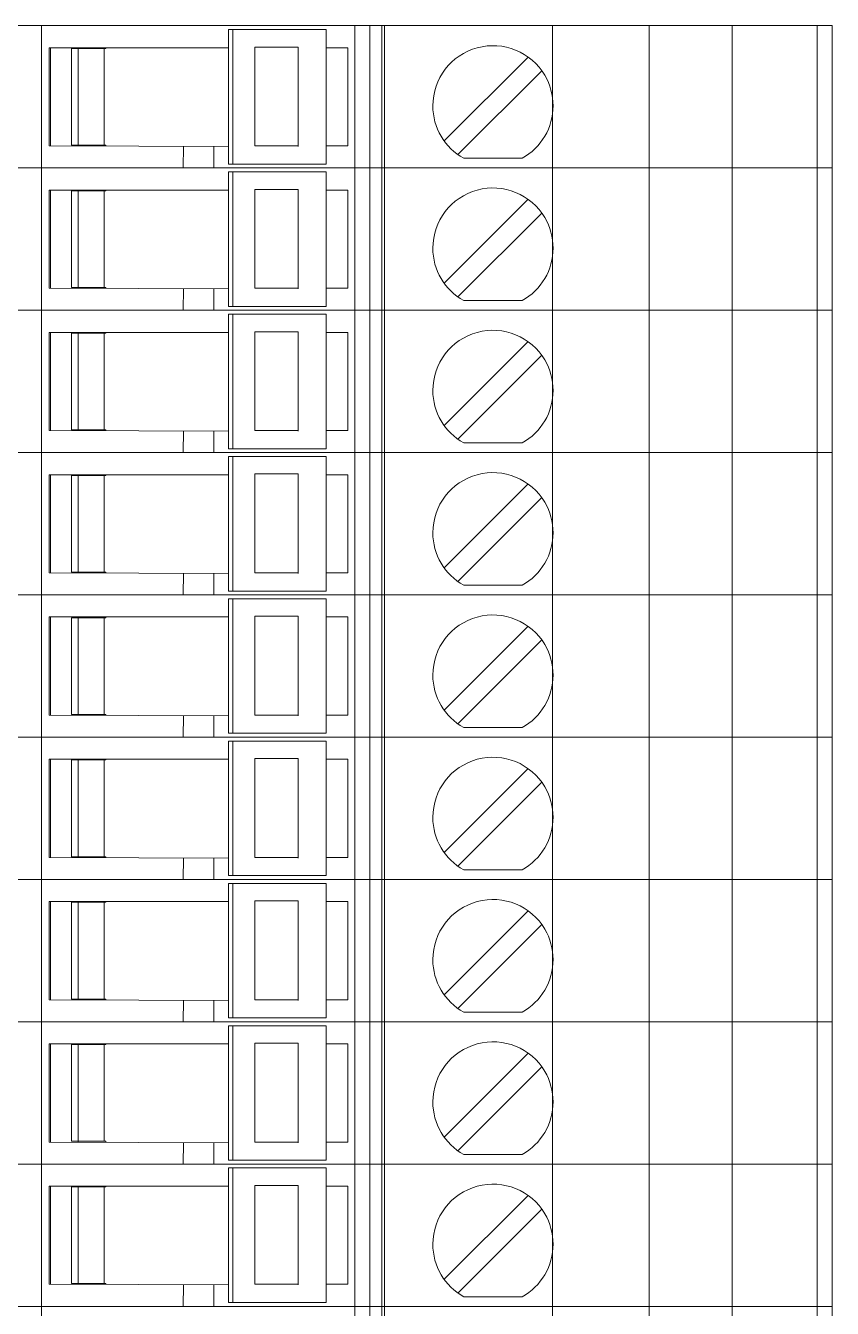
# Model space of a CAD drawing. Header units: millimetres. Extents: x 1880 to 4113, y 771 to 2990.
# Drawn here: x 3602.53 to 3631.7, y 1807.72 to 1854.14 of the extents above; entities that cross this region are included whole.
import ezdxf

# ---------------------------------------------------------------- set-up
doc = ezdxf.new("R2010")
doc.units = ezdxf.units.MM
doc.layers.add('000-PI-Oprema', color=30, linetype='Continuous', lineweight=5)

msp = doc.modelspace()

# ---------------------------------------------------------------- linework, layer by layer
at = {"layer": '000-PI-Oprema', "color": 0, "linetype": 'ByBlock', "lineweight": 0}
for p, q in [((3601.904, 1854.139), (3603.104, 1854.139)), ((3603.104, 1854.139), (3621.304, 1854.139)), ((3603.104, 1848.989), (3603.104, 1854.139)), ((3607.704, 1854.139), (3607.704, 1854.139)), ((3612.754, 1854.139), (3612.754, 1854.139)), ((3614.435, 1854.139), (3614.435, 1848.989)), ((3614.977, 1848.989), (3614.977, 1854.139)), ((3615.404, 1854.139), (3615.404, 1854.139)), ((3615.404, 1848.989), (3615.404, 1854.139)), ((3615.504, 1854.139), (3615.504, 1848.989)), ((3631.704, 1854.139), (3621.304, 1854.139)), ((3621.58, 1854.139), (3621.58, 1848.989)), ((3625.08, 1854.139), (3625.08, 1848.989)), ((3628.08, 1854.139), (3628.08, 1848.989)), ((3631.157, 1848.989), (3631.157, 1854.139)), ((3631.704, 1854.139), (3631.704, 1848.989)), ((3609.863, 1853.999), (3610.02, 1853.999)), ((3609.863, 1853.999), (3609.863, 1853.314)), ((3610.02, 1849.129), (3610.02, 1853.999)), ((3610.02, 1853.999), (3613.392, 1853.999)), ((3613.392, 1853.999), (3613.392, 1853.999)), ((3613.392, 1853.999), (3613.392, 1849.129)), ((3603.379, 1853.339), (3603.379, 1849.789)), ((3603.379, 1853.339), (3609.863, 1853.339)), ((3603.379, 1853.339), (3603.379, 1853.339)), ((3603.429, 1849.789), (3603.429, 1853.339)), ((3604.179, 1853.314), (3604.179, 1853.314)), ((3604.179, 1853.314), (3604.429, 1853.314)), ((3604.179, 1853.314), (3604.179, 1849.814)), ((3604.429, 1853.339), (3604.429, 1849.789)), ((3604.429, 1853.314), (3605.429, 1853.314)), ((3605.366, 1853.314), (3605.366, 1849.814)), ((3605.429, 1853.314), (3605.429, 1853.339)), ((3609.863, 1849.814), (3609.863, 1853.314)), ((3610.976, 1853.364), (3610.818, 1853.364)), ((3610.818, 1853.314), (3610.818, 1853.364)), ((3610.818, 1849.789), (3610.818, 1853.314)), ((3612.384, 1853.364), (3610.976, 1853.364)), ((3612.384, 1853.364), (3612.384, 1849.764)), ((3613.392, 1853.339), (3614.179, 1853.339)), ((3614.179, 1853.339), (3614.179, 1849.789)), ((3614.179, 1853.339), (3614.179, 1853.339)), ((3620.7, 1853.004), (3617.664, 1849.969)), ((3620.7, 1853.004), (3620.7, 1853.004)), ((3615.504, 1852.539), (3615.504, 1849.939)), ((3615.504, 1852.539), (3615.504, 1852.539)), ((3618.159, 1849.474), (3621.195, 1852.509)), ((3621.195, 1852.509), (3621.195, 1852.509)), ((3615.504, 1849.939), (3615.504, 1849.939)), ((3617.664, 1849.969), (3617.664, 1849.969)), ((3603.379, 1849.789), (3603.379, 1849.789)), ((3603.379, 1849.789), (3609.863, 1849.764)), ((3604.179, 1849.814), (3604.429, 1849.814)), ((3604.179, 1849.814), (3604.179, 1849.814)), ((3604.429, 1849.814), (3605.429, 1849.814)), ((3605.429, 1849.789), (3605.429, 1849.814)), ((3608.229, 1848.989), (3608.232, 1849.77)), ((3609.329, 1849.766), (3609.329, 1848.989)), ((3609.863, 1849.129), (3609.863, 1849.814)), ((3610.818, 1849.789), (3612.384, 1849.789)), ((3613.392, 1849.789), (3614.179, 1849.789)), ((3614.179, 1849.789), (3614.179, 1849.789)), ((3618.159, 1849.474), (3618.159, 1849.474)), ((3601.904, 1848.989), (3603.104, 1848.989)), ((3601.904, 1848.989), (3603.104, 1848.989)), ((3603.104, 1848.989), (3608.229, 1848.989)), ((3603.104, 1848.989), (3621.304, 1848.989)), ((3603.104, 1843.839), (3603.104, 1848.989)), ((3607.704, 1848.989), (3607.704, 1848.989)), ((3607.704, 1848.989), (3607.704, 1848.989)), ((3609.325, 1848.989), (3608.229, 1848.989)), ((3608.229, 1848.989), (3608.229, 1848.989)), ((3609.329, 1848.989), (3609.325, 1848.989)), ((3609.329, 1848.989), (3631.704, 1848.989)), ((3609.329, 1848.989), (3609.329, 1848.989)), ((3609.863, 1849.129), (3610.02, 1849.129)), ((3610.02, 1849.129), (3613.392, 1849.129)), ((3612.754, 1848.989), (3612.754, 1848.989)), ((3612.754, 1848.989), (3612.754, 1848.989)), ((3613.392, 1849.129), (3613.392, 1849.129)), ((3614.435, 1848.989), (3614.435, 1843.839)), ((3614.977, 1843.839), (3614.977, 1848.989)), ((3615.404, 1848.989), (3615.404, 1848.989)), ((3615.404, 1848.989), (3615.404, 1848.989)), ((3615.404, 1843.839), (3615.404, 1848.989)), ((3615.504, 1848.989), (3615.504, 1843.839)), ((3618.371, 1849.339), (3618.371, 1849.339)), ((3618.371, 1849.339), (3620.488, 1849.339)), ((3620.488, 1849.339), (3620.488, 1849.339)), ((3631.704, 1848.989), (3621.304, 1848.989)), ((3621.58, 1848.989), (3621.58, 1843.839)), ((3625.08, 1848.989), (3625.08, 1843.839)), ((3628.08, 1848.989), (3628.08, 1843.839)), ((3631.157, 1843.839), (3631.157, 1848.989)), ((3631.704, 1848.989), (3631.704, 1843.839)), ((3609.863, 1848.849), (3610.02, 1848.849)), ((3609.863, 1848.849), (3609.863, 1848.164)), ((3610.02, 1843.979), (3610.02, 1848.849)), ((3610.02, 1848.849), (3613.392, 1848.849)), ((3613.392, 1848.849), (3613.392, 1848.849)), ((3613.392, 1848.849), (3613.392, 1843.979)), ((3603.379, 1848.189), (3603.379, 1844.639)), ((3603.379, 1848.189), (3609.863, 1848.189)), ((3603.379, 1848.189), (3603.379, 1848.189)), ((3603.429, 1844.639), (3603.429, 1848.189)), ((3604.179, 1848.164), (3604.179, 1848.164)), ((3604.179, 1848.164), (3604.429, 1848.164)), ((3604.179, 1848.164), (3604.179, 1844.664)), ((3604.429, 1848.189), (3604.429, 1844.639)), ((3604.429, 1848.164), (3605.429, 1848.164)), ((3605.366, 1848.164), (3605.366, 1844.664)), ((3605.429, 1848.164), (3605.429, 1848.189)), ((3609.863, 1844.664), (3609.863, 1848.164)), ((3610.976, 1848.214), (3610.818, 1848.214)), ((3610.818, 1848.164), (3610.818, 1848.214)), ((3610.818, 1844.639), (3610.818, 1848.164)), ((3612.384, 1848.214), (3610.976, 1848.214)), ((3612.384, 1848.214), (3612.384, 1844.614)), ((3613.392, 1848.189), (3614.179, 1848.189)), ((3614.179, 1848.189), (3614.179, 1844.639)), ((3614.179, 1848.189), (3614.179, 1848.189)), ((3620.7, 1847.854), (3617.664, 1844.819)), ((3620.7, 1847.854), (3620.7, 1847.854)), ((3615.504, 1847.389), (3615.504, 1844.789)), ((3615.504, 1847.389), (3615.504, 1847.389)), ((3618.159, 1844.324), (3621.195, 1847.359)), ((3621.195, 1847.359), (3621.195, 1847.359)), ((3615.504, 1844.789), (3615.504, 1844.789)), ((3617.664, 1844.819), (3617.664, 1844.819)), ((3603.379, 1844.639), (3603.379, 1844.639)), ((3603.379, 1844.639), (3609.863, 1844.614)), ((3604.179, 1844.664), (3604.429, 1844.664)), ((3604.179, 1844.664), (3604.179, 1844.664)), ((3604.429, 1844.664), (3605.429, 1844.664)), ((3605.429, 1844.639), (3605.429, 1844.664)), ((3608.229, 1843.839), (3608.232, 1844.62)), ((3609.329, 1844.616), (3609.329, 1843.839)), ((3609.863, 1843.979), (3609.863, 1844.664)), ((3610.818, 1844.639), (3612.384, 1844.639)), ((3613.392, 1844.639), (3614.179, 1844.639)), ((3614.179, 1844.639), (3614.179, 1844.639)), ((3618.159, 1844.324), (3618.159, 1844.324)), ((3601.904, 1843.839), (3603.104, 1843.839)), ((3601.904, 1843.839), (3603.104, 1843.839)), ((3603.104, 1843.839), (3608.229, 1843.839)), ((3603.104, 1843.839), (3621.304, 1843.839)), ((3603.104, 1838.689), (3603.104, 1843.839)), ((3607.704, 1843.839), (3607.704, 1843.839)), ((3607.704, 1843.839), (3607.704, 1843.839)), ((3609.325, 1843.839), (3608.229, 1843.839)), ((3608.229, 1843.839), (3608.229, 1843.839)), ((3609.329, 1843.839), (3609.325, 1843.839)), ((3609.329, 1843.839), (3631.704, 1843.839)), ((3609.329, 1843.839), (3609.329, 1843.839)), ((3609.863, 1843.979), (3610.02, 1843.979)), ((3610.02, 1843.979), (3613.392, 1843.979)), ((3612.754, 1843.839), (3612.754, 1843.839)), ((3612.754, 1843.839), (3612.754, 1843.839)), ((3613.392, 1843.979), (3613.392, 1843.979)), ((3614.435, 1843.839), (3614.435, 1838.689)), ((3614.977, 1838.689), (3614.977, 1843.839)), ((3615.404, 1843.839), (3615.404, 1843.839)), ((3615.404, 1843.839), (3615.404, 1843.839)), ((3615.404, 1838.689), (3615.404, 1843.839)), ((3615.504, 1843.839), (3615.504, 1838.689)), ((3618.371, 1844.189), (3618.371, 1844.189)), ((3618.371, 1844.189), (3620.488, 1844.189)), ((3620.488, 1844.189), (3620.488, 1844.189)), ((3631.704, 1843.839), (3621.304, 1843.839)), ((3621.58, 1843.839), (3621.58, 1838.689)), ((3625.08, 1843.839), (3625.08, 1838.689)), ((3628.08, 1843.839), (3628.08, 1838.689)), ((3631.157, 1838.689), (3631.157, 1843.839)), ((3631.704, 1843.839), (3631.704, 1838.689)), ((3609.863, 1843.699), (3610.02, 1843.699)), ((3609.863, 1843.699), (3609.863, 1843.014)), ((3610.02, 1838.829), (3610.02, 1843.699)), ((3610.02, 1843.699), (3613.392, 1843.699)), ((3613.392, 1843.699), (3613.392, 1843.699)), ((3613.392, 1843.699), (3613.392, 1838.829)), ((3603.379, 1843.039), (3603.379, 1839.489)), ((3603.379, 1843.039), (3609.863, 1843.039)), ((3603.379, 1843.039), (3603.379, 1843.039)), ((3603.429, 1839.489), (3603.429, 1843.039)), ((3604.179, 1843.014), (3604.179, 1843.014)), ((3604.179, 1843.014), (3604.429, 1843.014)), ((3604.179, 1843.014), (3604.179, 1839.514)), ((3604.429, 1843.039), (3604.429, 1839.489)), ((3604.429, 1843.014), (3605.429, 1843.014)), ((3605.366, 1843.014), (3605.366, 1839.514)), ((3605.429, 1843.014), (3605.429, 1843.039)), ((3609.863, 1839.514), (3609.863, 1843.014)), ((3610.976, 1843.064), (3610.818, 1843.064)), ((3610.818, 1843.014), (3610.818, 1843.064)), ((3610.818, 1839.489), (3610.818, 1843.014)), ((3612.384, 1843.064), (3610.976, 1843.064)), ((3612.384, 1843.064), (3612.384, 1839.464)), ((3613.392, 1843.039), (3614.179, 1843.039)), ((3614.179, 1843.039), (3614.179, 1839.489)), ((3614.179, 1843.039), (3614.179, 1843.039)), ((3620.7, 1842.704), (3617.664, 1839.669)), ((3620.7, 1842.704), (3620.7, 1842.704)), ((3615.504, 1842.239), (3615.504, 1839.639)), ((3615.504, 1842.239), (3615.504, 1842.239)), ((3618.159, 1839.174), (3621.195, 1842.209)), ((3621.195, 1842.209), (3621.195, 1842.209)), ((3615.504, 1839.639), (3615.504, 1839.639)), ((3617.664, 1839.669), (3617.664, 1839.669)), ((3603.379, 1839.489), (3603.379, 1839.489)), ((3603.379, 1839.489), (3609.863, 1839.464)), ((3604.179, 1839.514), (3604.429, 1839.514)), ((3604.179, 1839.514), (3604.179, 1839.514)), ((3604.429, 1839.514), (3605.429, 1839.514)), ((3605.429, 1839.489), (3605.429, 1839.514)), ((3608.229, 1838.689), (3608.232, 1839.47)), ((3609.329, 1839.466), (3609.329, 1838.689)), ((3609.863, 1838.829), (3609.863, 1839.514)), ((3610.818, 1839.489), (3612.384, 1839.489)), ((3613.392, 1839.489), (3614.179, 1839.489)), ((3614.179, 1839.489), (3614.179, 1839.489)), ((3618.159, 1839.174), (3618.159, 1839.174)), ((3609.863, 1838.829), (3610.02, 1838.829)), ((3610.02, 1838.829), (3613.392, 1838.829)), ((3613.392, 1838.829), (3613.392, 1838.829)), ((3618.371, 1839.039), (3618.371, 1839.039)), ((3618.371, 1839.039), (3620.488, 1839.039)), ((3620.488, 1839.039), (3620.488, 1839.039)), ((3601.904, 1838.689), (3603.104, 1838.689)), ((3601.904, 1838.689), (3603.104, 1838.689)), ((3603.104, 1838.689), (3608.229, 1838.689)), ((3603.104, 1838.689), (3621.304, 1838.689)), ((3603.104, 1833.539), (3603.104, 1838.689)), ((3607.704, 1838.689), (3607.704, 1838.689)), ((3607.704, 1838.689), (3607.704, 1838.689)), ((3609.325, 1838.689), (3608.229, 1838.689)), ((3608.229, 1838.689), (3608.229, 1838.689)), ((3609.329, 1838.689), (3609.325, 1838.689)), ((3609.329, 1838.689), (3631.704, 1838.689)), ((3609.329, 1838.689), (3609.329, 1838.689)), ((3609.863, 1838.549), (3610.02, 1838.549)), ((3609.863, 1838.549), (3609.863, 1837.864)), ((3610.02, 1833.679), (3610.02, 1838.549)), ((3610.02, 1838.549), (3613.392, 1838.549)), ((3612.754, 1838.689), (3612.754, 1838.689)), ((3612.754, 1838.689), (3612.754, 1838.689)), ((3613.392, 1838.549), (3613.392, 1838.549)), ((3613.392, 1838.549), (3613.392, 1833.679)), ((3614.435, 1838.689), (3614.435, 1833.539)), ((3614.977, 1833.539), (3614.977, 1838.689)), ((3615.404, 1838.689), (3615.404, 1838.689)), ((3615.404, 1838.689), (3615.404, 1838.689)), ((3615.404, 1833.539), (3615.404, 1838.689)), ((3615.504, 1838.689), (3615.504, 1833.539)), ((3631.704, 1838.689), (3621.304, 1838.689)), ((3621.58, 1838.689), (3621.58, 1833.539)), ((3625.08, 1838.689), (3625.08, 1833.539)), ((3628.08, 1838.689), (3628.08, 1833.539)), ((3631.157, 1833.539), (3631.157, 1838.689)), ((3631.704, 1838.689), (3631.704, 1833.539)), ((3603.379, 1837.889), (3603.379, 1834.339)), ((3603.379, 1837.889), (3609.863, 1837.889)), ((3603.379, 1837.889), (3603.379, 1837.889)), ((3603.429, 1834.339), (3603.429, 1837.889)), ((3604.179, 1837.864), (3604.179, 1837.864)), ((3604.179, 1837.864), (3604.429, 1837.864)), ((3604.179, 1837.864), (3604.179, 1834.364)), ((3604.429, 1837.889), (3604.429, 1834.339)), ((3604.429, 1837.864), (3605.429, 1837.864)), ((3605.366, 1837.864), (3605.366, 1834.364)), ((3605.429, 1837.864), (3605.429, 1837.889)), ((3609.863, 1834.364), (3609.863, 1837.864)), ((3610.976, 1837.914), (3610.818, 1837.914)), ((3610.818, 1837.864), (3610.818, 1837.914)), ((3610.818, 1834.339), (3610.818, 1837.864)), ((3612.384, 1837.914), (3610.976, 1837.914)), ((3612.384, 1837.914), (3612.384, 1834.314)), ((3613.392, 1837.889), (3614.179, 1837.889)), ((3614.179, 1837.889), (3614.179, 1834.339)), ((3614.179, 1837.889), (3614.179, 1837.889)), ((3620.7, 1837.554), (3617.664, 1834.519)), ((3620.7, 1837.554), (3620.7, 1837.554)), ((3615.504, 1837.089), (3615.504, 1834.489)), ((3615.504, 1837.089), (3615.504, 1837.089)), ((3618.159, 1834.024), (3621.195, 1837.059)), ((3621.195, 1837.059), (3621.195, 1837.059)), ((3617.664, 1834.519), (3617.664, 1834.519)), ((3603.379, 1834.339), (3603.379, 1834.339)), ((3603.379, 1834.339), (3609.863, 1834.314)), ((3604.179, 1834.364), (3604.429, 1834.364)), ((3604.179, 1834.364), (3604.179, 1834.364)), ((3604.429, 1834.364), (3605.429, 1834.364)), ((3605.429, 1834.339), (3605.429, 1834.364)), ((3608.229, 1833.539), (3608.232, 1834.32)), ((3609.329, 1834.316), (3609.329, 1833.539)), ((3609.863, 1833.679), (3609.863, 1834.364)), ((3610.818, 1834.339), (3612.384, 1834.339)), ((3613.392, 1834.339), (3614.179, 1834.339)), ((3614.179, 1834.339), (3614.179, 1834.339)), ((3615.504, 1834.489), (3615.504, 1834.489)), ((3609.863, 1833.679), (3610.02, 1833.679)), ((3610.02, 1833.679), (3613.392, 1833.679)), ((3613.392, 1833.679), (3613.392, 1833.679)), ((3618.159, 1834.024), (3618.159, 1834.024)), ((3618.371, 1833.889), (3618.371, 1833.889)), ((3618.371, 1833.889), (3620.488, 1833.889)), ((3620.488, 1833.889), (3620.488, 1833.889)), ((3601.904, 1833.539), (3603.104, 1833.539)), ((3601.904, 1833.539), (3603.104, 1833.539)), ((3603.104, 1833.539), (3608.229, 1833.539)), ((3603.104, 1833.539), (3621.304, 1833.539)), ((3603.104, 1828.389), (3603.104, 1833.539)), ((3607.704, 1833.539), (3607.704, 1833.539)), ((3607.704, 1833.539), (3607.704, 1833.539)), ((3609.325, 1833.539), (3608.229, 1833.539)), ((3608.229, 1833.539), (3608.229, 1833.539)), ((3609.329, 1833.539), (3609.325, 1833.539)), ((3609.329, 1833.539), (3631.704, 1833.539)), ((3609.329, 1833.539), (3609.329, 1833.539)), ((3609.863, 1833.399), (3610.02, 1833.399)), ((3609.863, 1833.399), (3609.863, 1832.714)), ((3610.02, 1828.529), (3610.02, 1833.399)), ((3610.02, 1833.399), (3613.392, 1833.399)), ((3612.754, 1833.539), (3612.754, 1833.539)), ((3612.754, 1833.539), (3612.754, 1833.539)), ((3613.392, 1833.399), (3613.392, 1833.399)), ((3613.392, 1833.399), (3613.392, 1828.529)), ((3614.435, 1833.539), (3614.435, 1828.389)), ((3614.977, 1828.389), (3614.977, 1833.539)), ((3615.404, 1833.539), (3615.404, 1833.539)), ((3615.404, 1833.539), (3615.404, 1833.539)), ((3615.404, 1828.389), (3615.404, 1833.539)), ((3615.504, 1833.539), (3615.504, 1828.389)), ((3631.704, 1833.539), (3621.304, 1833.539)), ((3621.58, 1833.539), (3621.58, 1828.389)), ((3625.08, 1833.539), (3625.08, 1828.389)), ((3628.08, 1833.539), (3628.08, 1828.389)), ((3631.157, 1828.389), (3631.157, 1833.539)), ((3631.704, 1833.539), (3631.704, 1828.389)), ((3603.379, 1832.739), (3603.379, 1829.189)), ((3603.379, 1832.739), (3609.863, 1832.739)), ((3603.379, 1832.739), (3603.379, 1832.739)), ((3603.429, 1829.189), (3603.429, 1832.739)), ((3604.179, 1832.714), (3604.179, 1832.714)), ((3604.179, 1832.714), (3604.429, 1832.714)), ((3604.179, 1832.714), (3604.179, 1829.214)), ((3604.429, 1832.739), (3604.429, 1829.189)), ((3604.429, 1832.714), (3605.429, 1832.714)), ((3605.366, 1832.714), (3605.366, 1829.214)), ((3605.429, 1832.714), (3605.429, 1832.739)), ((3609.863, 1829.214), (3609.863, 1832.714)), ((3610.976, 1832.764), (3610.818, 1832.764)), ((3610.818, 1832.714), (3610.818, 1832.764)), ((3610.818, 1829.189), (3610.818, 1832.714)), ((3612.384, 1832.764), (3610.976, 1832.764)), ((3612.384, 1832.764), (3612.384, 1829.164)), ((3613.392, 1832.739), (3614.179, 1832.739)), ((3614.179, 1832.739), (3614.179, 1829.189)), ((3614.179, 1832.739), (3614.179, 1832.739)), ((3620.7, 1832.404), (3617.664, 1829.369)), ((3620.7, 1832.404), (3620.7, 1832.404)), ((3615.504, 1831.939), (3615.504, 1829.339)), ((3615.504, 1831.939), (3615.504, 1831.939)), ((3618.159, 1828.874), (3621.195, 1831.909)), ((3621.195, 1831.909), (3621.195, 1831.909)), ((3603.379, 1829.189), (3603.379, 1829.189)), ((3603.379, 1829.189), (3609.863, 1829.164)), ((3604.179, 1829.214), (3604.429, 1829.214)), ((3604.179, 1829.214), (3604.179, 1829.214)), ((3604.429, 1829.214), (3605.429, 1829.214)), ((3605.429, 1829.189), (3605.429, 1829.214)), ((3608.229, 1828.389), (3608.232, 1829.17)), ((3609.329, 1829.166), (3609.329, 1828.389)), ((3609.863, 1828.529), (3609.863, 1829.214)), ((3610.818, 1829.189), (3612.384, 1829.189)), ((3613.392, 1829.189), (3614.179, 1829.189)), ((3614.179, 1829.189), (3614.179, 1829.189)), ((3615.504, 1829.339), (3615.504, 1829.339)), ((3617.664, 1829.369), (3617.664, 1829.369)), ((3609.863, 1828.529), (3610.02, 1828.529)), ((3610.02, 1828.529), (3613.392, 1828.529)), ((3613.392, 1828.529), (3613.392, 1828.529)), ((3618.159, 1828.874), (3618.159, 1828.874)), ((3618.371, 1828.739), (3618.371, 1828.739)), ((3618.371, 1828.739), (3620.488, 1828.739)), ((3620.488, 1828.739), (3620.488, 1828.739)), ((3601.904, 1828.389), (3603.104, 1828.389)), ((3601.904, 1828.389), (3603.104, 1828.389)), ((3603.104, 1828.389), (3608.229, 1828.389)), ((3603.104, 1828.389), (3621.304, 1828.389)), ((3603.104, 1823.239), (3603.104, 1828.389)), ((3607.704, 1828.389), (3607.704, 1828.389)), ((3607.704, 1828.389), (3607.704, 1828.389)), ((3609.325, 1828.389), (3608.229, 1828.389)), ((3608.229, 1828.389), (3608.229, 1828.389)), ((3609.329, 1828.389), (3609.325, 1828.389)), ((3609.329, 1828.389), (3631.704, 1828.389)), ((3609.329, 1828.389), (3609.329, 1828.389)), ((3609.863, 1828.249), (3610.02, 1828.249)), ((3609.863, 1828.249), (3609.863, 1827.564)), ((3610.02, 1823.379), (3610.02, 1828.249)), ((3610.02, 1828.249), (3613.392, 1828.249)), ((3612.754, 1828.389), (3612.754, 1828.389)), ((3612.754, 1828.389), (3612.754, 1828.389)), ((3613.392, 1828.249), (3613.392, 1828.249)), ((3613.392, 1828.249), (3613.392, 1823.379)), ((3614.435, 1828.389), (3614.435, 1823.239)), ((3614.977, 1823.239), (3614.977, 1828.389)), ((3615.404, 1828.389), (3615.404, 1828.389)), ((3615.404, 1828.389), (3615.404, 1828.389)), ((3615.404, 1823.239), (3615.404, 1828.389)), ((3615.504, 1828.389), (3615.504, 1823.239)), ((3631.704, 1828.389), (3621.304, 1828.389)), ((3621.58, 1828.389), (3621.58, 1823.239)), ((3625.08, 1828.389), (3625.08, 1823.239)), ((3628.08, 1828.389), (3628.08, 1823.239)), ((3631.157, 1823.239), (3631.157, 1828.389)), ((3631.704, 1828.389), (3631.704, 1823.239)), ((3603.379, 1827.589), (3603.379, 1824.039)), ((3603.379, 1827.589), (3609.863, 1827.589)), ((3603.379, 1827.589), (3603.379, 1827.589)), ((3603.429, 1824.039), (3603.429, 1827.589)), ((3604.179, 1827.564), (3604.179, 1827.564)), ((3604.179, 1827.564), (3604.429, 1827.564)), ((3604.179, 1827.564), (3604.179, 1824.064)), ((3604.429, 1827.589), (3604.429, 1824.039)), ((3604.429, 1827.564), (3605.429, 1827.564)), ((3605.366, 1827.564), (3605.366, 1824.064)), ((3605.429, 1827.564), (3605.429, 1827.589)), ((3609.863, 1824.064), (3609.863, 1827.564)), ((3610.976, 1827.614), (3610.818, 1827.614)), ((3610.818, 1827.564), (3610.818, 1827.614)), ((3610.818, 1824.039), (3610.818, 1827.564)), ((3612.384, 1827.614), (3610.976, 1827.614)), ((3612.384, 1827.614), (3612.384, 1824.014)), ((3613.392, 1827.589), (3614.179, 1827.589)), ((3614.179, 1827.589), (3614.179, 1824.039)), ((3614.179, 1827.589), (3614.179, 1827.589)), ((3620.7, 1827.254), (3617.664, 1824.219)), ((3620.7, 1827.254), (3620.7, 1827.254)), ((3615.504, 1826.789), (3615.504, 1824.189)), ((3615.504, 1826.789), (3615.504, 1826.789)), ((3618.159, 1823.724), (3621.195, 1826.759)), ((3621.195, 1826.759), (3621.195, 1826.759)), ((3603.379, 1824.039), (3603.379, 1824.039)), ((3603.379, 1824.039), (3609.863, 1824.014)), ((3604.179, 1824.064), (3604.429, 1824.064)), ((3604.179, 1824.064), (3604.179, 1824.064)), ((3604.429, 1824.064), (3605.429, 1824.064)), ((3605.429, 1824.039), (3605.429, 1824.064)), ((3608.229, 1823.239), (3608.232, 1824.02)), ((3609.329, 1824.016), (3609.329, 1823.239)), ((3609.863, 1823.379), (3609.863, 1824.064)), ((3610.818, 1824.039), (3612.384, 1824.039)), ((3613.392, 1824.039), (3614.179, 1824.039)), ((3614.179, 1824.039), (3614.179, 1824.039)), ((3615.504, 1824.189), (3615.504, 1824.189)), ((3617.664, 1824.219), (3617.664, 1824.219)), ((3609.863, 1823.379), (3610.02, 1823.379)), ((3610.02, 1823.379), (3613.392, 1823.379)), ((3613.392, 1823.379), (3613.392, 1823.379)), ((3618.159, 1823.724), (3618.159, 1823.724)), ((3618.371, 1823.589), (3618.371, 1823.589)), ((3618.371, 1823.589), (3620.488, 1823.589)), ((3620.488, 1823.589), (3620.488, 1823.589)), ((3601.904, 1823.239), (3603.104, 1823.239)), ((3601.904, 1823.239), (3603.104, 1823.239)), ((3603.104, 1823.239), (3608.229, 1823.239)), ((3603.104, 1823.239), (3621.304, 1823.239)), ((3603.104, 1818.089), (3603.104, 1823.239)), ((3607.704, 1823.239), (3607.704, 1823.239)), ((3607.704, 1823.239), (3607.704, 1823.239)), ((3609.325, 1823.239), (3608.229, 1823.239)), ((3608.229, 1823.239), (3608.229, 1823.239)), ((3609.329, 1823.239), (3609.325, 1823.239)), ((3609.329, 1823.239), (3631.704, 1823.239)), ((3609.329, 1823.239), (3609.329, 1823.239)), ((3609.863, 1823.099), (3610.02, 1823.099)), ((3609.863, 1823.099), (3609.863, 1822.414)), ((3610.02, 1818.229), (3610.02, 1823.099)), ((3610.02, 1823.099), (3613.392, 1823.099)), ((3612.754, 1823.239), (3612.754, 1823.239)), ((3612.754, 1823.239), (3612.754, 1823.239)), ((3613.392, 1823.099), (3613.392, 1823.099)), ((3613.392, 1823.099), (3613.392, 1818.229)), ((3614.435, 1823.239), (3614.435, 1818.089)), ((3614.977, 1818.089), (3614.977, 1823.239)), ((3615.404, 1823.239), (3615.404, 1823.239)), ((3615.404, 1823.239), (3615.404, 1823.239)), ((3615.404, 1818.089), (3615.404, 1823.239)), ((3615.504, 1823.239), (3615.504, 1818.089)), ((3631.704, 1823.239), (3621.304, 1823.239)), ((3621.58, 1823.239), (3621.58, 1818.089)), ((3625.08, 1823.239), (3625.08, 1818.089)), ((3628.08, 1823.239), (3628.08, 1818.089)), ((3631.157, 1818.089), (3631.157, 1823.239)), ((3631.704, 1823.239), (3631.704, 1818.089)), ((3610.976, 1822.464), (3610.818, 1822.464)), ((3610.818, 1822.414), (3610.818, 1822.464)), ((3612.384, 1822.464), (3610.976, 1822.464)), ((3612.384, 1822.464), (3612.384, 1818.864)), ((3603.379, 1822.439), (3603.379, 1818.889)), ((3603.379, 1822.439), (3609.863, 1822.439)), ((3603.379, 1822.439), (3603.379, 1822.439)), ((3603.429, 1818.889), (3603.429, 1822.439)), ((3604.179, 1822.414), (3604.179, 1822.414)), ((3604.179, 1822.414), (3604.429, 1822.414)), ((3604.179, 1822.414), (3604.179, 1818.914)), ((3604.429, 1822.439), (3604.429, 1818.889)), ((3604.429, 1822.414), (3605.429, 1822.414)), ((3605.366, 1822.414), (3605.366, 1818.914)), ((3605.429, 1822.414), (3605.429, 1822.439)), ((3609.863, 1818.914), (3609.863, 1822.414)), ((3610.818, 1818.889), (3610.818, 1822.414)), ((3613.392, 1822.439), (3614.179, 1822.439)), ((3614.179, 1822.439), (3614.179, 1818.889)), ((3614.179, 1822.439), (3614.179, 1822.439)), ((3620.7, 1822.104), (3617.664, 1819.069)), ((3620.7, 1822.104), (3620.7, 1822.104)), ((3615.504, 1821.639), (3615.504, 1819.039)), ((3615.504, 1821.639), (3615.504, 1821.639)), ((3618.159, 1818.574), (3621.195, 1821.609)), ((3621.195, 1821.609), (3621.195, 1821.609)), ((3603.379, 1818.889), (3603.379, 1818.889)), ((3603.379, 1818.889), (3609.863, 1818.864)), ((3604.179, 1818.914), (3604.429, 1818.914)), ((3604.179, 1818.914), (3604.179, 1818.914)), ((3604.429, 1818.914), (3605.429, 1818.914)), ((3605.429, 1818.889), (3605.429, 1818.914)), ((3608.229, 1818.089), (3608.232, 1818.87)), ((3609.329, 1818.866), (3609.329, 1818.089)), ((3609.863, 1818.229), (3609.863, 1818.914)), ((3610.818, 1818.889), (3612.384, 1818.889)), ((3613.392, 1818.889), (3614.179, 1818.889)), ((3614.179, 1818.889), (3614.179, 1818.889)), ((3615.504, 1819.039), (3615.504, 1819.039)), ((3617.664, 1819.069), (3617.664, 1819.069)), ((3618.159, 1818.574), (3618.159, 1818.574)), ((3618.371, 1818.439), (3618.371, 1818.439)), ((3618.371, 1818.439), (3620.488, 1818.439)), ((3620.488, 1818.439), (3620.488, 1818.439)), ((3601.904, 1818.089), (3603.104, 1818.089)), ((3601.904, 1818.089), (3603.104, 1818.089)), ((3603.104, 1818.089), (3608.229, 1818.089)), ((3603.104, 1818.089), (3621.304, 1818.089)), ((3603.104, 1812.939), (3603.104, 1818.089)), ((3607.704, 1818.089), (3607.704, 1818.089)), ((3607.704, 1818.089), (3607.704, 1818.089)), ((3609.325, 1818.089), (3608.229, 1818.089)), ((3608.229, 1818.089), (3608.229, 1818.089)), ((3609.329, 1818.089), (3609.325, 1818.089)), ((3609.329, 1818.089), (3631.704, 1818.089)), ((3609.329, 1818.089), (3609.329, 1818.089)), ((3609.863, 1818.229), (3610.02, 1818.229)), ((3609.863, 1817.949), (3610.02, 1817.949)), ((3609.863, 1817.949), (3609.863, 1817.264)), ((3610.02, 1818.229), (3613.392, 1818.229)), ((3610.02, 1813.079), (3610.02, 1817.949)), ((3610.02, 1817.949), (3613.392, 1817.949)), ((3612.754, 1818.089), (3612.754, 1818.089)), ((3612.754, 1818.089), (3612.754, 1818.089)), ((3613.392, 1818.229), (3613.392, 1818.229)), ((3613.392, 1817.949), (3613.392, 1817.949)), ((3613.392, 1817.949), (3613.392, 1813.079)), ((3614.435, 1818.089), (3614.435, 1812.939)), ((3614.977, 1812.939), (3614.977, 1818.089)), ((3615.404, 1818.089), (3615.404, 1818.089)), ((3615.404, 1818.089), (3615.404, 1818.089)), ((3615.404, 1812.939), (3615.404, 1818.089)), ((3615.504, 1818.089), (3615.504, 1812.939)), ((3631.704, 1818.089), (3621.304, 1818.089)), ((3621.58, 1818.089), (3621.58, 1812.939)), ((3625.08, 1818.089), (3625.08, 1812.939)), ((3628.08, 1818.089), (3628.08, 1812.939)), ((3631.157, 1812.939), (3631.157, 1818.089)), ((3631.704, 1818.089), (3631.704, 1812.939)), ((3603.379, 1817.289), (3603.379, 1813.739)), ((3603.379, 1817.289), (3609.863, 1817.289)), ((3603.379, 1817.289), (3603.379, 1817.289)), ((3603.429, 1813.739), (3603.429, 1817.289)), ((3604.179, 1817.264), (3604.179, 1817.264)), ((3604.179, 1817.264), (3604.429, 1817.264)), ((3604.179, 1817.264), (3604.179, 1813.764)), ((3604.429, 1817.289), (3604.429, 1813.739)), ((3604.429, 1817.264), (3605.429, 1817.264)), ((3605.366, 1817.264), (3605.366, 1813.764)), ((3605.429, 1817.264), (3605.429, 1817.289)), ((3609.863, 1813.764), (3609.863, 1817.264)), ((3610.976, 1817.314), (3610.818, 1817.314)), ((3610.818, 1817.264), (3610.818, 1817.314)), ((3610.818, 1813.739), (3610.818, 1817.264)), ((3612.384, 1817.314), (3610.976, 1817.314)), ((3612.384, 1817.314), (3612.384, 1813.714)), ((3613.392, 1817.289), (3614.179, 1817.289)), ((3614.179, 1817.289), (3614.179, 1813.739)), ((3614.179, 1817.289), (3614.179, 1817.289)), ((3620.7, 1816.954), (3617.664, 1813.919)), ((3620.7, 1816.954), (3620.7, 1816.954)), ((3615.504, 1816.489), (3615.504, 1813.889)), ((3615.504, 1816.489), (3615.504, 1816.489)), ((3618.159, 1813.424), (3621.195, 1816.459)), ((3621.195, 1816.459), (3621.195, 1816.459)), ((3603.379, 1813.739), (3603.379, 1813.739)), ((3603.379, 1813.739), (3609.863, 1813.714)), ((3604.179, 1813.764), (3604.429, 1813.764)), ((3604.179, 1813.764), (3604.179, 1813.764)), ((3604.429, 1813.764), (3605.429, 1813.764)), ((3605.429, 1813.739), (3605.429, 1813.764)), ((3608.229, 1812.939), (3608.232, 1813.72)), ((3609.329, 1813.716), (3609.329, 1812.939)), ((3609.863, 1813.079), (3609.863, 1813.764)), ((3610.818, 1813.739), (3612.384, 1813.739)), ((3613.392, 1813.739), (3614.179, 1813.739)), ((3614.179, 1813.739), (3614.179, 1813.739)), ((3615.504, 1813.889), (3615.504, 1813.889)), ((3617.664, 1813.919), (3617.664, 1813.919)), ((3618.159, 1813.424), (3618.159, 1813.424)), ((3618.371, 1813.289), (3618.371, 1813.289)), ((3618.371, 1813.289), (3620.488, 1813.289)), ((3620.488, 1813.289), (3620.488, 1813.289)), ((3601.904, 1812.939), (3603.104, 1812.939)), ((3601.904, 1812.939), (3603.104, 1812.939)), ((3603.104, 1812.939), (3608.229, 1812.939)), ((3603.104, 1812.939), (3621.304, 1812.939)), ((3603.104, 1807.789), (3603.104, 1812.939)), ((3607.704, 1812.939), (3607.704, 1812.939)), ((3607.704, 1812.939), (3607.704, 1812.939)), ((3609.325, 1812.939), (3608.229, 1812.939)), ((3608.229, 1812.939), (3608.229, 1812.939)), ((3609.329, 1812.939), (3609.325, 1812.939)), ((3609.329, 1812.939), (3631.704, 1812.939)), ((3609.329, 1812.939), (3609.329, 1812.939)), ((3609.863, 1813.079), (3610.02, 1813.079)), ((3609.863, 1812.799), (3610.02, 1812.799)), ((3609.863, 1812.799), (3609.863, 1812.114)), ((3610.02, 1813.079), (3613.392, 1813.079)), ((3610.02, 1807.929), (3610.02, 1812.799)), ((3610.02, 1812.799), (3613.392, 1812.799)), ((3612.754, 1812.939), (3612.754, 1812.939)), ((3612.754, 1812.939), (3612.754, 1812.939)), ((3613.392, 1813.079), (3613.392, 1813.079)), ((3613.392, 1812.799), (3613.392, 1812.799)), ((3613.392, 1812.799), (3613.392, 1807.929)), ((3614.435, 1812.939), (3614.435, 1807.789)), ((3614.977, 1807.789), (3614.977, 1812.939)), ((3615.404, 1812.939), (3615.404, 1812.939)), ((3615.404, 1812.939), (3615.404, 1812.939)), ((3615.404, 1807.789), (3615.404, 1812.939)), ((3615.504, 1812.939), (3615.504, 1807.789)), ((3631.704, 1812.939), (3621.304, 1812.939)), ((3621.58, 1812.939), (3621.58, 1807.789)), ((3625.08, 1812.939), (3625.08, 1807.789)), ((3628.08, 1812.939), (3628.08, 1807.789)), ((3631.157, 1807.789), (3631.157, 1812.939)), ((3631.704, 1812.939), (3631.704, 1807.789)), ((3603.379, 1812.139), (3603.379, 1808.589)), ((3603.379, 1812.139), (3609.863, 1812.139)), ((3603.379, 1812.139), (3603.379, 1812.139)), ((3603.429, 1808.589), (3603.429, 1812.139)), ((3604.179, 1812.114), (3604.179, 1812.114)), ((3604.179, 1812.114), (3604.429, 1812.114)), ((3604.179, 1812.114), (3604.179, 1808.614)), ((3604.429, 1812.139), (3604.429, 1808.589)), ((3604.429, 1812.114), (3605.429, 1812.114)), ((3605.366, 1812.114), (3605.366, 1808.614)), ((3605.429, 1812.114), (3605.429, 1812.139)), ((3609.863, 1808.614), (3609.863, 1812.114)), ((3610.976, 1812.164), (3610.818, 1812.164)), ((3610.818, 1812.114), (3610.818, 1812.164)), ((3610.818, 1808.589), (3610.818, 1812.114)), ((3612.384, 1812.164), (3610.976, 1812.164)), ((3612.384, 1812.164), (3612.384, 1808.564)), ((3613.392, 1812.139), (3614.179, 1812.139)), ((3614.179, 1812.139), (3614.179, 1808.589)), ((3614.179, 1812.139), (3614.179, 1812.139)), ((3620.7, 1811.804), (3617.664, 1808.769)), ((3620.7, 1811.804), (3620.7, 1811.804)), ((3615.504, 1811.339), (3615.504, 1808.739)), ((3615.504, 1811.339), (3615.504, 1811.339)), ((3618.159, 1808.274), (3621.195, 1811.309)), ((3621.195, 1811.309), (3621.195, 1811.309)), ((3603.379, 1808.589), (3603.379, 1808.589)), ((3603.379, 1808.589), (3609.863, 1808.564)), ((3604.179, 1808.614), (3604.429, 1808.614)), ((3604.179, 1808.614), (3604.179, 1808.614)), ((3604.429, 1808.614), (3605.429, 1808.614)), ((3605.429, 1808.589), (3605.429, 1808.614)), ((3608.229, 1807.789), (3608.232, 1808.57)), ((3609.329, 1808.566), (3609.329, 1807.789)), ((3609.863, 1807.929), (3609.863, 1808.614)), ((3610.818, 1808.589), (3612.384, 1808.589)), ((3613.392, 1808.589), (3614.179, 1808.589)), ((3614.179, 1808.589), (3614.179, 1808.589)), ((3615.504, 1808.739), (3615.504, 1808.739)), ((3617.664, 1808.769), (3617.664, 1808.769)), ((3618.159, 1808.274), (3618.159, 1808.274)), ((3618.371, 1808.139), (3618.371, 1808.139)), ((3618.371, 1808.139), (3620.488, 1808.139)), ((3620.488, 1808.139), (3620.488, 1808.139)), ((3601.904, 1807.789), (3603.104, 1807.789)), ((3601.904, 1807.789), (3603.104, 1807.789)), ((3603.104, 1807.789), (3608.229, 1807.789)), ((3603.104, 1807.789), (3621.304, 1807.789)), ((3603.104, 1802.639), (3603.104, 1807.789)), ((3607.704, 1807.789), (3607.704, 1807.789)), ((3607.704, 1807.789), (3607.704, 1807.789)), ((3609.325, 1807.789), (3608.229, 1807.789)), ((3608.229, 1807.789), (3608.229, 1807.789)), ((3609.329, 1807.789), (3609.325, 1807.789)), ((3609.329, 1807.789), (3631.704, 1807.789)), ((3609.329, 1807.789), (3609.329, 1807.789)), ((3609.863, 1807.929), (3610.02, 1807.929)), ((3610.02, 1807.929), (3613.392, 1807.929)), ((3612.754, 1807.789), (3612.754, 1807.789)), ((3612.754, 1807.789), (3612.754, 1807.789)), ((3613.392, 1807.929), (3613.392, 1807.929)), ((3614.435, 1807.789), (3614.435, 1802.639)), ((3614.977, 1802.639), (3614.977, 1807.789)), ((3615.404, 1807.789), (3615.404, 1807.789)), ((3615.404, 1807.789), (3615.404, 1807.789)), ((3615.404, 1802.639), (3615.404, 1807.789)), ((3615.504, 1807.789), (3615.504, 1802.639)), ((3631.704, 1807.789), (3621.304, 1807.789)), ((3621.58, 1807.789), (3621.58, 1802.639)), ((3625.08, 1807.789), (3625.08, 1802.639)), ((3628.08, 1807.789), (3628.08, 1802.639)), ((3631.157, 1802.639), (3631.157, 1807.789)), ((3631.704, 1807.789), (3631.704, 1802.639))]:
    msp.add_line(p, q, dxfattribs=at)
for centre, start, end in [((3619.429, 1851.239), 30.4503, 180), ((3619.429, 1851.239), 180, 240.8754), ((3619.429, 1851.239), 299.1246, 329.5497), ((3619.429, 1846.089), 30.4503, 180), ((3619.429, 1846.089), 180, 240.8754), ((3619.429, 1846.089), 299.1246, 329.5497), ((3619.429, 1840.939), 30.4503, 180), ((3619.429, 1840.939), 180, 240.8754), ((3619.429, 1840.939), 299.1246, 329.5497), ((3619.429, 1835.789), 30.4503, 180), ((3619.429, 1835.789), 180, 240.8754), ((3619.429, 1835.789), 299.1246, 329.5497), ((3619.429, 1830.639), 30.4503, 180), ((3619.429, 1830.639), 180, 240.8754), ((3619.429, 1830.639), 299.1246, 329.5497), ((3619.429, 1825.489), 30.4503, 180), ((3619.429, 1825.489), 180, 240.8754), ((3619.429, 1825.489), 299.1246, 329.5497), ((3619.429, 1820.339), 30.4503, 180), ((3619.429, 1820.339), 180, 240.8754), ((3619.429, 1820.339), 299.1246, 329.5497), ((3619.429, 1815.189), 30.4503, 180), ((3619.429, 1815.189), 180, 240.8754), ((3619.429, 1815.189), 299.1246, 329.5497), ((3619.429, 1810.039), 30.4503, 180), ((3619.429, 1810.039), 180, 240.8754), ((3619.429, 1810.039), 299.1246, 329.5497)]:
    msp.add_arc(centre, 2.175, start, end, dxfattribs=at)
for centre, start_param, end_param in [((3619.429, 1851.239), -1.570796, -1.039338), ((3619.429, 1851.239), -2.102255, -1.570796), ((3619.429, 1846.089), -1.570796, -1.039338), ((3619.429, 1846.089), -2.102255, -1.570796), ((3619.429, 1840.939), -1.570796, -1.039338), ((3619.429, 1840.939), -2.102255, -1.570796), ((3619.429, 1835.789), -1.570796, -1.039338), ((3619.429, 1835.789), -2.102255, -1.570796), ((3619.429, 1830.639), -1.570796, -1.039338), ((3619.429, 1830.639), -2.102255, -1.570796), ((3619.429, 1825.489), -1.570796, -1.039338), ((3619.429, 1825.489), -2.102255, -1.570796), ((3619.429, 1820.339), -1.570796, -1.039338), ((3619.429, 1820.339), -2.102255, -1.570796), ((3619.429, 1815.189), -1.570796, -1.039338), ((3619.429, 1815.189), -2.102255, -1.570796), ((3619.429, 1810.039), -1.570796, -1.039338), ((3619.429, 1810.039), -2.102255, -1.570796)]:
    msp.add_ellipse(centre, major_axis=(0, 2.175), ratio=1, start_param=start_param, end_param=end_param, dxfattribs=at)

doc.saveas('drawing.dxf')
